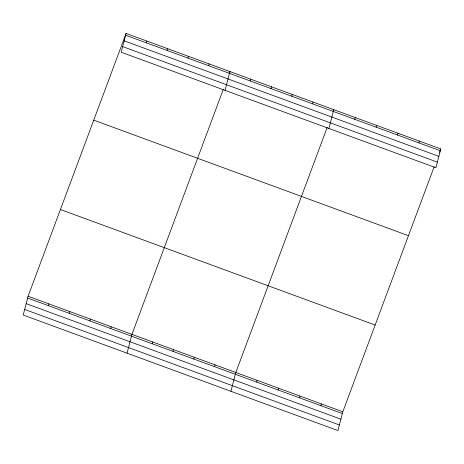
<?xml version="1.0" encoding="UTF-8"?>
<svg xmlns="http://www.w3.org/2000/svg" width="464" height="464" viewBox="0 0 464 464"><rect width="100%" height="100%" fill="white"/><g stroke="black" fill="none" stroke-linecap="round" stroke-linejoin="round"><path stroke-width="0.7" d="M126.08 33.431L121.185 52.223L435.905 167.748L440.8 148.956L126.08 33.431L28.095 296.252L23.2 315.044L337.92 430.569L342.815 411.777L434.234 166.57M48.401 305.666L48.865 303.879M69.171 313.287L69.641 311.501M146.386 42.839L146.856 41.052M89.946 320.914L90.41 319.128M167.162 50.466L167.626 48.679M110.716 328.541L111.18 326.749M187.932 58.087L188.396 56.301M127.055 353.168L131.95 334.376L223.37 89.169M208.701 65.714L209.165 63.928M152.256 343.789L152.726 342.003M225.046 90.347L229.941 71.555L229.181 73.585M173.031 351.41L173.495 349.624M250.247 80.962L250.711 79.176M193.801 359.037L194.265 357.251M271.017 88.589L271.481 86.803M214.571 366.664L215.035 364.878M291.786 96.21L292.25 94.424M230.915 391.291L235.811 372.499L327.23 127.293M312.556 103.837L313.026 102.051M256.743 382.145L257.213 380.358M328.901 128.47L333.796 109.678L333.036 111.708M278.145 389.998L278.609 388.211M354.734 119.318L355.198 117.531M299.547 397.857L300.011 396.065M376.13 127.177L376.6 125.384M320.949 405.71L321.413 403.924M397.532 135.03L397.996 133.243M418.934 142.883L419.398 141.097M439.536 152.343L440.8 148.956M125.616 35.218L440.336 150.742M124.155 40.826L438.874 156.351M122.647 46.609L437.366 162.133M93.745 120.159L408.465 235.689M60.43 209.519L375.15 325.049M28.095 296.252L342.815 411.777M27.631 298.039L342.345 413.563M26.17 303.653L340.883 419.178M24.662 309.436L339.381 424.96"/></g></svg>
